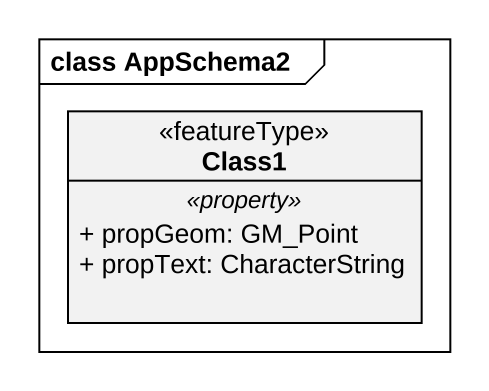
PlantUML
@startuml
mainframe class AppSchema2
hide circle
hide empty members
skinparam classAttributeIconSize 0
class Class1 <<featureType>> {
  .. <<property>> ..
  + propGeom: GM_Point
  + propText: CharacterString
}
@enduml
